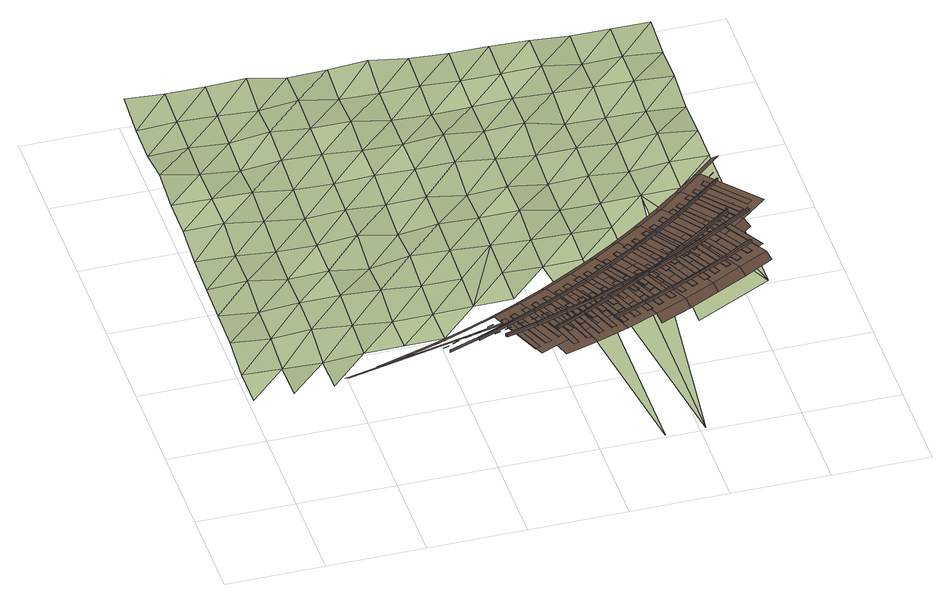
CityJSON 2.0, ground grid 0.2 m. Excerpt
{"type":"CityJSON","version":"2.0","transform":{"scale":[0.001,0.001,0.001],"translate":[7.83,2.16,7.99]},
"CityObjects":{
"terrain1":{"type":"TINRelief","geometry":[{"type":"CompositeSurface","lod":"3","boundaries":[[[0,1,2]],[[3,4,1]],[[3,1,0]],[[5,6,4]],[[3,5,4]],[[7,8,6]],[[9,0,10]],[[5,7,6]],[[11,12,8]],[[13,3,0]],[[7,11,8]],[[14,15,12]],[[9,13,0]],[[16,5,3]],[[14,12,11]],[[17,18,15]],[[16,3,13]],[[19,7,5]],[[20,9,21]],[[14,17,15]],[[22,23,18]],[[16,19,5]],[[24,11,7]],[[25,13,9]],[[17,22,18]],[[26,27,23]],[[19,24,7]],[[28,14,11]],[[20,25,9]],[[29,16,13]],[[26,23,22]],[[30,31,27]],[[24,28,11]],[[32,17,14]],[[25,29,13]],[[33,19,16]],[[26,30,27]],[[34,35,31]],[[32,14,28]],[[36,22,17]],[[33,16,29]],[[37,24,19]],[[30,34,31]],[[38,25,20]],[[32,36,17]],[[39,26,22]],[[33,37,19]],[[40,28,24]],[[38,20,41]],[[42,29,25]],[[36,39,22]],[[43,30,26]],[[37,40,24]],[[44,32,28]],[[38,42,25]],[[45,33,29]],[[43,26,39]],[[46,34,30]],[[40,44,28]],[[47,36,32]],[[42,45,29]],[[48,37,33]],[[43,46,30]],[[49,38,41]],[[47,32,44]],[[50,39,36]],[[45,48,33]],[[51,40,37]],[[52,49,41]],[[53,42,38]],[[47,50,36]],[[54,43,39]],[[51,37,48]],[[55,44,40]],[[53,38,49]],[[56,45,42]],[[50,54,39]],[[57,46,43]],[[51,55,40]],[[58,47,44]],[[53,56,42]],[[59,48,45]],[[57,43,54]],[[60,49,52]],[[55,58,44]],[[61,50,47]],[[56,59,45]],[[62,51,48]],[[63,53,49]],[[61,47,58]],[[64,54,50]],[[59,62,48]],[[65,55,51]],[[60,63,49]],[[66,56,53]],[[61,64,50]],[[67,57,54]],[[65,51,62]],[[68,58,55]],[[66,53,63]],[[69,59,56]],[[64,67,54]],[[65,68,55]],[[70,61,58]],[[66,69,56]],[[71,62,59]],[[68,70,58]],[[72,64,61]],[[60,73,63]],[[69,71,59]],[[74,65,62]],[[75,76,60]],[[73,66,63]],[[72,61,70]],[[77,67,64]],[[73,60,76]],[[71,74,62]],[[65,78,68]],[[79,69,66]],[[72,77,64]],[[78,65,74]],[[80,70,68]],[[79,66,73]],[[81,71,69]],[[82,76,75]],[[78,80,68]],[[83,72,70]],[[79,81,69]],[[84,74,71]],[[85,73,76]],[[80,83,70]],[[86,77,72]],[[81,84,71]],[[87,78,74]],[[82,85,76]],[[88,79,73]],[[86,72,83]],[[89,82,90]],[[84,87,74]],[[91,80,78]],[[85,88,73]],[[92,81,79]],[[91,78,87]],[[93,83,80]],[[92,79,88]],[[94,84,81]],[[95,85,82]],[[91,93,80]],[[96,86,83]],[[92,94,81]],[[97,87,84]],[[95,82,89]],[[98,88,85]],[[93,96,83]],[[94,97,84]],[[99,91,87]],[[95,98,85]],[[100,101,89]],[[102,92,88]],[[97,99,87]],[[103,93,91]],[[98,102,88]],[[104,94,92]],[[101,95,89]],[[103,91,99]],[[105,96,93]],[[102,104,92]],[[106,97,94]],[[107,98,95]],[[103,105,93]],[[108,101,100]],[[106,94,104]],[[109,99,97]],[[107,95,101]],[[110,102,98]],[[106,109,97]],[[111,103,99]],[[107,110,98]],[[112,104,102]],[[109,111,99]],[[113,105,103]],[[110,112,102]],[[114,106,104]],[[108,107,101]],[[113,103,111]],[[112,114,104]],[[115,109,106]],[[116,110,107]],[[115,106,114]],[[117,111,109]],[[118,108,119]],[[108,116,107]],[[120,112,110]],[[115,117,109]],[[121,113,111]],[[120,110,116]],[[122,114,112]],[[117,121,111]],[[122,112,120]],[[123,115,114]],[[124,116,108]],[[118,125,108]],[[122,123,114]],[[126,117,115]],[[124,108,125]],[[127,120,116]],[[126,115,123]],[[128,121,117]],[[124,127,116]],[[129,122,120]],[[128,117,126]],[[118,130,125]],[[129,120,127]],[[131,123,122]],[[130,124,125]],[[131,122,129]],[[132,126,123]],[[133,127,124]],[[131,132,123]],[[134,128,126]],[[133,124,130]],[[135,129,127]],[[134,126,132]],[[133,135,127]],[[136,131,129]],[[136,129,135]],[[137,132,131]],[[137,131,136]],[[138,134,132]],[[137,138,132]]]}]},
"railway1":{"type":"Railway","attributes":{"function":"1855"},"geometry":[{"type":"MultiSurface","lod":"3","boundaries":[[[139,140,141,142]],[[143,144,145,146]],[[142,141,147,148]],[[149,150,151,152]],[[153,154,155,156]],[[157,158,159,160]],[[148,147,161,162]],[[163,164,165,166]],[[167,168,169,170]],[[171,172,173,174]],[[175,176,177,178]],[[179,180,181,182]],[[146,145,183,184]],[[162,161,185,186]],[[166,165,187,188]],[[165,189,190,187]],[[189,191,192,190]],[[193,194,195,196]],[[197,198,199,200]],[[201,202,203,204]],[[205,206,207,208]],[[209,205,208,210]],[[211,210,208,207]],[[212,209,210,211]],[[213,214,215,216]],[[214,217,218,215]],[[219,213,216,220]],[[184,183,221,222]],[[217,219,220,218]],[[186,185,223,224]],[[225,226,227,228]],[[229,230,231,232]],[[230,233,234,231]],[[188,187,235,236]],[[187,190,237,235]],[[190,192,238,237]],[[239,232,231,234]],[[185,240,241,223]],[[242,229,232,239]],[[243,244,245,246]],[[244,247,248,245]],[[249,250,251,252]],[[253,246,245,248]],[[254,243,246,253]],[[255,256,257,258]],[[259,260,261,262]],[[263,262,261,264]],[[222,221,265,266]],[[216,215,267,268]],[[215,218,269,267]],[[220,216,268,270]],[[221,271,272,265]],[[218,220,270,269]],[[256,273,274,257]],[[275,259,262,263]],[[276,258,257,274]],[[224,223,277,278]],[[279,255,258,276]],[[236,235,280,281]],[[235,237,282,280]],[[237,238,283,282]],[[223,241,284,277]],[[285,286,287,288]],[[289,290,291,292]],[[293,294,295,296]],[[290,297,298,291]],[[297,299,300,298]],[[301,285,288,302]],[[303,302,288,287]],[[294,304,305,295]],[[306,301,302,303]],[[307,296,295,305]],[[308,293,296,307]],[[304,308,307,305]],[[309,310,311,312]],[[313,309,312,314]],[[315,314,312,311]],[[316,317,318,319]],[[317,320,321,318]],[[322,313,314,315]],[[266,265,323,324]],[[325,319,318,321]],[[268,267,326,327]],[[270,268,327,328]],[[267,269,329,326]],[[269,270,328,329]],[[265,272,330,323]],[[331,316,319,325]],[[278,277,332,333]],[[320,331,325,321]],[[334,335,336,337]],[[338,339,340,341]],[[342,334,337,343]],[[281,280,344,345]],[[280,282,346,344]],[[282,283,347,346]],[[339,348,349,340]],[[350,343,337,336]],[[277,284,351,332]],[[352,341,340,349]],[[353,342,343,350]],[[292,291,354,355]],[[291,298,356,354]],[[357,338,341,352]],[[298,300,358,356]],[[348,357,352,349]],[[359,360,361,362]],[[284,363,364,351]],[[365,359,362,366]],[[367,368,369,370]],[[371,366,362,361]],[[368,372,373,369]],[[374,365,366,371]],[[375,370,369,373]],[[376,367,370,375]],[[324,323,377,378]],[[372,376,375,373]],[[379,380,381,382]],[[327,326,383,384]],[[328,327,384,385]],[[326,329,386,383]],[[329,328,385,386]],[[387,388,389,390]],[[391,387,390,392]],[[323,330,393,377]],[[333,332,394,395]],[[380,396,397,381]],[[398,399,400,401]],[[402,392,390,389]],[[399,403,404,400]],[[403,405,406,404]],[[407,382,381,397]],[[408,391,392,402]],[[345,344,409,410]],[[344,346,411,409]],[[346,347,412,411]],[[413,379,382,407]],[[332,351,414,394]],[[396,413,407,397]],[[415,416,417,418]],[[355,354,419,420]],[[354,356,421,419]],[[422,423,424,425]],[[356,358,426,421]],[[427,422,425,428]],[[416,429,430,417]],[[431,428,425,424]],[[432,418,417,430]],[[423,433,431,424]],[[351,364,434,414]],[[433,427,428,431]],[[435,415,418,432]],[[436,437,438,439]],[[429,435,432,430]],[[440,441,442,443]],[[441,444,445,442]],[[437,446,447,438]],[[378,377,448,449]],[[450,443,442,445]],[[451,439,438,447]],[[384,383,452,453]],[[385,384,453,454]],[[383,386,455,452]],[[456,440,443,450]],[[395,394,457,458]],[[386,385,454,455]],[[444,456,450,445]],[[459,436,439,451]],[[377,393,460,448]],[[401,400,461,462]],[[400,404,463,461]],[[404,406,464,463]],[[410,409,465,466]],[[467,468,469,470]],[[446,459,451,447]],[[409,411,471,465]],[[411,412,472,471]],[[393,473,474,460]],[[475,476,477,478]],[[476,479,480,477]],[[468,481,482,469]],[[394,414,483,457]],[[484,478,477,480]],[[485,470,469,482]],[[420,419,486,487]],[[419,421,488,486]],[[489,475,478,484]],[[421,426,490,488]],[[479,489,484,480]],[[491,467,470,485]],[[492,493,494,495]],[[481,491,485,482]],[[496,497,498,499]],[[414,434,500,483]],[[493,501,502,494]],[[503,495,494,502]],[[497,504,505,498]],[[506,492,495,503]],[[507,499,498,505]],[[449,448,508,509]],[[501,506,503,502]],[[510,496,499,507]],[[511,512,513,514]],[[458,457,515,516]],[[453,452,517,518]],[[452,455,519,517]],[[454,453,518,520]],[[455,454,520,519]],[[521,522,523,524]],[[504,510,507,505]],[[448,460,525,508]],[[522,526,527,523]],[[512,528,529,513]],[[466,465,530,531]],[[465,471,532,530]],[[462,461,533,534]],[[461,463,535,533]],[[471,472,536,532]],[[463,464,537,535]],[[538,524,523,527]],[[539,514,513,529]],[[540,521,524,538]],[[460,474,541,525]],[[542,511,514,539]],[[526,540,538,527]],[[457,483,543,515]],[[544,545,546,547]],[[528,542,539,529]],[[487,486,548,549]],[[486,488,550,548]],[[488,490,551,550]],[[552,553,554,555]],[[553,556,557,554]],[[545,558,559,546]],[[560,555,554,557]],[[561,547,546,559]],[[483,500,562,543]],[[563,544,547,561]],[[564,552,555,560]],[[565,566,567,568]],[[556,564,560,557]],[[569,570,571,572]],[[509,508,573,574]],[[558,563,561,559]],[[516,515,575,576]],[[566,577,578,567]],[[570,579,580,571]],[[518,517,581,582]],[[520,518,582,583]],[[517,519,584,581]],[[585,568,567,578]],[[586,572,571,580]],[[519,520,583,584]],[[587,565,568,585]],[[588,569,572,586]],[[508,525,589,573]],[[531,530,590,591]],[[530,532,592,590]],[[532,536,593,592]],[[594,595,596,597]],[[579,588,586,580]],[[534,533,598,599]],[[533,535,600,598]],[[535,537,601,600]],[[577,587,585,578]],[[602,603,604,605]],[[515,543,606,575]],[[595,607,608,596]],[[525,541,609,589]],[[603,610,611,604]],[[612,597,596,608]],[[613,605,604,611]],[[549,548,614,615]],[[548,550,616,614]],[[550,551,617,616]],[[618,594,597,612]],[[619,602,605,613]],[[620,621,622,623]],[[610,619,613,611]],[[624,625,626,627]],[[543,562,628,606]],[[607,618,612,608]],[[625,629,630,626]],[[621,631,632,622]],[[576,575,633,634]],[[574,573,635,636]],[[637,627,626,630]],[[638,623,622,632]],[[639,640,641,642]],[[643,624,627,637]],[[644,620,623,638]],[[582,581,645,646]],[[583,582,646,647]],[[581,584,648,645]],[[584,583,647,648]],[[629,643,637,630]],[[591,590,649,650]],[[590,592,651,649]],[[652,653,654,655]],[[592,593,656,651]],[[573,589,657,635]],[[631,644,638,632]],[[640,658,659,641]],[[653,660,661,654]],[[662,642,641,659]],[[599,598,663,664]],[[598,600,665,663]],[[600,601,666,665]],[[575,606,667,633]],[[668,655,654,661]],[[669,639,642,662]],[[670,671,672,673]],[[674,652,655,668]],[[589,609,675,657]],[[615,614,676,677]],[[614,616,678,676]],[[660,674,668,661]],[[616,617,679,678]],[[658,669,662,659]],[[680,681,682,683]],[[671,684,685,672]],[[681,686,687,682]],[[688,673,672,685]],[[689,690,691,692]],[[606,628,693,667]],[[694,683,682,687]],[[695,670,673,688]],[[634,633,696,697]],[[636,635,698,699]],[[700,680,683,694]],[[701,702,703,704]],[[690,705,706,691]],[[684,695,688,685]],[[646,645,707,708]],[[647,646,708,709]],[[645,648,710,707]],[[648,647,709,710]],[[711,692,691,706]],[[650,649,712,713]],[[649,651,714,712]],[[651,656,715,714]],[[716,717,718,719]],[[720,689,692,711]],[[633,667,721,696]],[[717,722,723,718]],[[724,719,718,723]],[[725,726,727,728]],[[697,696,729,730]]]}]}
},
"vertices":[
[89,400,7],[9,400,10],[9,319,10],[89,480,19],[9,480,28],[89,560,23],[9,560,32],[89,639,39],[9,639,35],[169,400,4],[89,319,10],[89,719,39],[9,719,42],[169,480,25],[89,800,57],[9,800,55],[169,560,29],[89,880,55],[9,880,57],[169,639,26],[250,400,10],[169,319,10],[89,960,54],[9,960,71],[169,719,32],[250,480,17],[89,1040,58],[9,1040,55],[169,800,44],[250,560,29],[89,1119,61],[9,1119,57],[169,880,54],[250,639,28],[89,1199,68],[9,1199,73],[169,960,45],[250,719,29],[330,480,7],[169,1040,51],[250,800,32],[330,400,10],[330,560,25],[169,1119,58],[250,880,42],[330,639,16],[169,1199,67],[250,960,52],[330,719,36],[410,480,8],[250,1040,61],[330,800,36],[410,400,10],[410,560,16],[250,1119,52],[330,880,39],[410,639,29],[250,1199,70],[330,960,49],[410,719,19],[490,480,10],[330,1040,52],[410,800,31],[490,560,16],[330,1119,60],[410,880,42],[490,639,25],[330,1199,54],[410,960,42],[490,719,28],[410,1040,51],[490,800,32],[410,1119,44],[570,639,20],[490,880,39],[570,480,10],[570,560,13],[410,1199,55],[490,960,38],[570,719,25],[490,1040,36],[570,800,19],[650,560,10],[490,1119,42],[570,880,39],[650,639,15],[490,1199,61],[570,960,45],[650,719,26],[730,560,10],[730,0,10],[570,1040,32],[650,800,23],[570,1119,42],[650,880,29],[730,639,13],[570,1199,48],[650,960,35],[730,719,8],[650,1040,33],[810,0,10],[810,639,10],[730,800,10],[650,1119,36],[730,880,20],[650,1199,42],[730,960,38],[810,719,8],[890,719,10],[730,1040,36],[810,800,13],[730,1119,36],[810,880,20],[730,1199,42],[810,960,16],[810,1040,32],[890,800,5],[810,1119,38],[1050,400,10],[890,319,10],[890,880,13],[810,1199,39],[890,960,15],[890,1040,29],[970,800,12],[970,719,10],[890,1119,23],[970,880,20],[890,1199,32],[970,960,12],[1050,800,10],[970,1040,26],[970,1119,25],[1050,880,10],[970,1199,31],[1050,960,6],[1050,1040,20],[1050,1119,17],[1050,1199,31],
[262,353,10],[268,338,22],[330,356,22],[326,372,10],[195,336,10],[199,320,22],[446,377,22],[442,393,10],[393,376,22],[387,392,10],[407,361,22],[396,357,22],[396,357,23],[407,361,23],[432,356,22],[420,353,22],[420,353,23],[432,356,23],[429,371,22],[417,365,22],[417,365,23],[429,371,23],[455,399,22],[448,413,10],[404,341,23],[404,341,29],[467,364,29],[467,364,23],[461,363,22],[448,360,22],[448,360,23],[461,363,23],[457,380,22],[445,376,22],[445,376,23],[457,380,23],[484,368,22],[473,365,22],[473,365,23],[484,368,23],[478,388,22],[468,384,22],[468,384,23],[478,388,23],[510,393,22],[506,409,10],[515,423,22],[509,437,10],[528,389,29],[528,389,23],[468,361,29],[531,387,29],[468,361,23],[531,387,23],[506,400,22],[494,396,22],[494,396,23],[506,400,23],[513,376,22],[502,373,22],[502,373,23],[513,376,23],[537,383,22],[525,380,22],[525,380,23],[537,383,23],[522,407,22],[563,307,22],[563,307,23],[522,407,23],[534,412,22],[534,412,23],[573,311,23],[573,311,22],[519,360,23],[519,360,29],[584,377,29],[584,377,23],[522,356,29],[586,373,29],[522,356,23],[586,373,23],[573,412,22],[570,428,10],[574,449,22],[567,464,10],[564,391,22],[552,388,22],[552,388,23],[564,391,23],[555,421,22],[544,416,22],[544,416,23],[555,421,23],[587,318,22],[587,318,23],[589,416,29],[589,416,23],[592,413,29],[592,413,23],[599,323,23],[571,291,22],[635,319,22],[599,323,22],[583,433,22],[571,428,22],[571,428,23],[583,433,23],[615,330,22],[615,330,23],[593,399,22],[582,396,22],[582,396,23],[593,399,23],[625,335,23],[625,335,22],[603,444,22],[593,439,22],[593,439,23],[603,444,23],[615,407,22],[603,403,22],[603,403,23],[615,407,23],[648,303,23],[637,300,23],[637,432,22],[631,448,10],[647,399,29],[647,399,23],[650,395,29],[650,395,23],[615,275,22],[682,296,22],[640,341,22],[640,341,23],[648,303,22],[650,347,23],[634,478,22],[627,493,10],[650,347,22],[650,447,29],[650,447,23],[651,443,29],[651,443,23],[699,351,22],[632,412,22],[666,310,22],[666,310,23],[632,412,23],[618,356,23],[618,356,29],[680,385,29],[680,385,23],[630,456,22],[619,452,22],[619,452,23],[630,456,23],[621,352,29],[682,383,29],[621,352,23],[682,383,23],[644,416,22],[644,416,23],[676,312,23],[666,355,22],[666,355,23],[676,312,22],[677,360,23],[677,360,22],[654,420,22],[692,319,22],[692,319,23],[654,420,23],[666,424,22],[666,424,23],[702,323,23],[657,469,22],[646,464,22],[646,464,23],[657,469,23],[693,368,22],[693,368,23],[702,323,22],[698,455,22],[692,469,10],[704,372,23],[711,421,29],[711,420,23],[711,417,23],[711,417,29],[750,320,22],[704,372,22],[692,509,22],[683,524,10],[682,429,22],[720,328,22],[720,328,23],[682,429,23],[677,481,22],[666,476,22],[666,476,23],[677,481,23],[693,435,22],[693,435,23],[708,477,29],[708,477,23],[711,474,29],[711,474,23],[718,380,22],[718,380,23],[730,332,23],[762,384,22],[727,385,23],[730,332,22],[741,419,29],[741,419,23],[743,415,29],[727,385,22],[743,415,23],[705,439,22],[746,338,22],[746,338,23],[705,439,23],[707,335,10],[769,369,10],[715,443,22],[715,443,23],[704,496,22],[692,489,22],[692,489,23],[704,496,23],[756,343,23],[743,395,22],[743,395,23],[756,343,22],[755,400,23],[755,400,22],[759,480,22],[753,493,10],[724,508,22],[714,501,22],[714,501,23],[724,508,23],[772,447,29],[772,447,23],[775,443,23],[775,443,29],[733,449,22],[772,348,22],[772,348,23],[733,449,23],[743,453,22],[743,453,23],[814,347,22],[749,542,22],[740,556,10],[768,408,22],[768,408,23],[734,357,23],[734,357,29],[800,384,29],[800,384,23],[784,353,23],[737,353,29],[801,380,29],[737,353,23],[801,380,23],[778,413,23],[784,353,22],[766,512,29],[766,512,23],[769,508,29],[769,508,23],[778,413,22],[823,419,22],[750,521,22],[740,516,22],[740,516,23],[750,521,23],[801,452,29],[801,452,23],[804,449,29],[759,460,22],[800,360,22],[800,360,23],[759,460,23],[804,449,23],[771,464,22],[771,464,23],[794,423,22],[794,423,23],[811,364,23],[804,428,23],[811,364,22],[830,404,10],[804,428,22],[769,534,22],[759,528,22],[759,528,23],[769,534,23],[792,474,22],[782,469,22],[782,469,23],[792,474,23],[826,371,22],[826,371,23],[817,436,22],[817,436,23],[818,505,22],[811,521,10],[836,376,23],[827,443,23],[833,473,29],[833,473,23],[836,469,23],[836,469,29],[836,376,22],[804,577,22],[795,590,10],[827,443,22],[880,376,22],[862,412,29],[862,412,23],[864,408,29],[864,408,23],[823,546,29],[823,546,23],[794,550,22],[785,544,22],[785,544,23],[794,550,23],[826,544,29],[826,544,23],[820,331,10],[885,360,10],[820,486,22],[808,481,22],[808,481,23],[820,486,23],[852,384,22],[852,384,23],[842,452,22],[842,452,23],[882,456,22],[864,388,23],[852,459,23],[861,489,29],[861,489,23],[862,486,29],[864,388,22],[862,486,23],[852,459,22],[840,497,22],[830,492,22],[830,492,23],[840,497,23],[820,566,22],[810,560,22],[810,560,23],[820,566,23],[891,443,10],[878,395,22],[878,395,23],[888,400,23],[868,468,22],[868,468,23],[888,400,22],[878,473,23],[878,534,22],[869,549,10],[878,473,22],[839,578,22],[830,573,22],[830,573,23],[839,578,23],[859,614,22],[849,627,10],[894,502,29],[894,502,23],[896,498,29],[896,498,23],[868,509,22],[856,505,22],[856,505,23],[868,509,23],[943,407,22],[903,408,22],[903,408,23],[890,482,22],[890,482,23],[878,584,29],[878,584,23],[881,581,29],[925,441,29],[925,441,23],[927,439,29],[881,581,23],[927,439,23],[914,412,23],[900,489,23],[914,412,22],[949,392,10],[900,489,22],[941,496,22],[865,595,22],[855,589,22],[855,589,23],[865,595,23],[917,529,29],[917,529,23],[920,525,29],[920,525,23],[894,522,22],[884,517,22],[884,517,23],[894,522,23],[930,420,22],[930,420,23],[914,500,22],[914,500,23],[942,425,23],[925,505,23],[949,482,10],[925,505,22],[942,425,22],[884,610,22],[874,603,22],[874,603,23],[884,610,23],[914,534,22],[904,529,22],[904,529,23],[914,534,23],[936,566,22],[927,580,10],[912,651,22],[901,665,10],[938,514,22],[938,514,23],[955,433,22],[955,433,23],[952,534,29],[952,534,23],[955,530,23],[955,530,29],[946,521,23],[965,439,23],[946,521,22],[965,439,22],[1005,440,22],[933,623,29],[933,623,23],[936,619,29],[936,619,23],[907,627,22],[897,619,22],[897,619,23],[907,627,23],[986,474,29],[986,474,23],[988,470,29],[988,470,23],[941,548,22],[930,542,22],[930,542,23],[941,548,23],[997,537,22],[962,533,22],[962,533,23],[1013,425,10],[981,447,22],[981,447,23],[971,540,23],[991,452,23],[974,569,29],[974,569,23],[977,566,29],[977,566,23],[971,540,22],[991,452,22],[932,645,22],[922,638,22],[922,638,23],[932,645,23],[962,560,22],[952,554,22],[952,554,23],[962,560,23],[1007,524,10],[1006,460,22],[1006,460,23],[986,550,22],[986,550,23],[962,693,22],[952,705,10],[991,599,22],[984,611,10],[1016,466,23],[994,557,23],[949,659,22],[941,651,22],[941,651,23],[949,659,23],[1016,466,22],[994,557,22],[1010,568,29],[1010,568,23],[1013,564,23],[1013,564,29],[986,665,29],[986,665,23],[989,662,29],[988,574,22],[977,569,22],[977,569,23],[988,574,23],[989,662,23],[1067,474,22],[1007,566,22],[1007,566,23],[1031,476,22],[1031,476,23],[1016,574,23],[1045,509,29],[1045,509,23],[1048,505,29],[1048,505,23],[1054,581,22],[1042,481,23],[1016,574,22],[974,678,22],[964,670,22],[964,670,23],[974,678,23],[1042,481,22],[1074,460,10],[1029,611,29],[1029,611,23],[1031,609,29],[1031,609,23],[1013,590,22],[1003,584,22],[1003,584,23],[1013,590,23],[1031,585,22],[1031,585,23],[1057,489,22],[1057,489,23],[1039,593,23],[991,693,22],[983,685,22],[983,685,23],[991,693,23],[1064,568,10],[1067,496,23],[1039,593,22],[1013,735,22],[1003,747,10],[1048,633,22],[1039,647,10],[1067,496,22],[1032,603,22],[1023,595,22],[1023,595,23],[1032,603,23],[1052,602,22],[1052,602,23],[1068,603,29],[1068,603,23],[1070,599,23],[1070,599,29],[1061,610,23],[1037,707,29],[1037,707,23],[1039,705,29],[1039,705,23],[1013,711,22],[1005,703,22],[1005,703,23],[1013,711,23],[1061,610,22],[1108,626,22],[1074,621,22],[1074,621,23],[1084,629,23],[1037,731,22],[1028,723,22],[1028,723,23],[1037,731,23],[1061,779,22],[1051,790,10]
]}
